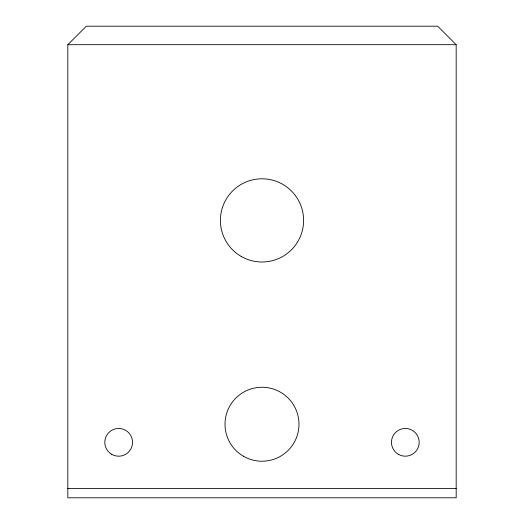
<?xml version="1.0" encoding="UTF-8"?>
<svg xmlns="http://www.w3.org/2000/svg" width="524" height="524" viewBox="0 0 524 524"><rect width="100%" height="100%" fill="white"/><g stroke="black" fill="none" stroke-linecap="round" stroke-linejoin="round"><path stroke-width="0.79" d="M67.819 44.723L86.309 26.2L437.691 26.2L456.181 44.723L456.181 497.8L67.819 497.8L67.819 44.691L456.181 44.697M67.819 488.551L456.181 488.551M241.197 256.433A41.612 41.612 0 0 0 303.612 220.394A41.612 41.612 0 0 0 241.197 184.363A41.612 41.612 0 0 0 241.197 256.433M398.391 454.334A13.873 13.873 0 0 0 419.193 442.322A13.873 13.873 0 0 0 398.391 430.309A13.873 13.873 0 0 0 398.391 454.334M111.736 454.334A13.873 13.873 0 0 0 132.546 442.322A13.873 13.873 0 0 0 111.736 430.309A13.873 13.873 0 0 0 111.736 454.334M243.509 456.28A36.988 36.988 0 0 0 298.988 424.25A36.988 36.988 0 0 0 243.509 392.214A36.988 36.988 0 0 0 243.509 456.28"/></g></svg>
